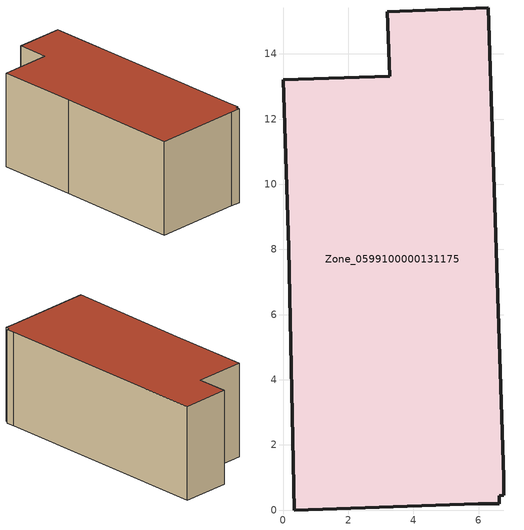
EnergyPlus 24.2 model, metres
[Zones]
Zone_0599100000131175
 floor ground (C_G): 0.35,0 0.17,8.03 0,13.2 3.27,13.31 3.2,15.3 6.29,15.41 6.77,0.99 6.78,0.45 6.63,0.45 6.63,0.2 5.99,0.19 z0
 wall outside (C_F): 0.17,8.03 0.35,0 5.99,0.19 6.63,0.2 6.63,0.45 6.78,0.45 6.77,0.99 6.29,15.41 3.2,15.3 3.27,13.31 0,13.2 0.17,8.03 z0:6.13
 roof outside (C_R): 5.99,0.19 6.63,0.2 6.63,0.45 6.78,0.45 6.77,0.99 6.29,15.41 3.2,15.3 3.27,13.31 0,13.2 0.17,8.03 0.35,0 z6.13
[BUILDING]
Pand.0599100000131175: North Axis=0; Terrain=City; Loads Convergence Tolerance Value=0.04; Temperature Convergence Tolerance Value=0.4; Solar Distribution=FullExterior; Maximum Number of Warmup Days=25; Minimum Number of Warmup Days=1
[Site:Location]
Rotterdam.The.Hague.AP_ZH_NLD Design_Conditions: Latitude=51.96; Longitude=4.45; Time Zone=1; Elevation=-4.5
[SITE:GROUNDTEMPERATURE:BUILDINGSURFACE]
18, 18, 18, 18, 18, 18, 18, 18, 18, 18, 18, 18
[MATERIAL] Thermal Absorptance=0.9; Solar Absorptance=0.7; Visible Absorptance=0.7
Name | Roughness | Thickness | Conductivity | Density | Specific Heat
G.TC.1946 | MediumSmooth | 0.15 | 1 | 540 | 1210
F.TC.1946 | Rough | 0.3 | 0.857143 | 1920 | 840
R.TC.1946 | MediumRough | 0.2 | 0.909091 | 1500 | 1000
[CONSTRUCTION]
C_G: G.TC.1946
C_F: F.TC.1946
C_R: R.TC.1946
[ZONE]
Zone_0599100000131175: Type=1; Multiplier=1; Ceiling Height=Autocalculate; Volume=Autocalculate; Floor Area=autocalculate; Part of Total Floor Area=Yes
[ZONEINFILTRATION:DESIGNFLOWRATE]
Infil_Zone_0599100000131175: Zone or ZoneList or Space or SpaceList=Zone_0599100000131175; Schedule=AlwaysOn; Design Flow Rate Calculation Method=Flow/Area; Flow Rate per Floor Area=0.003; Constant Term Coefficient=1; Temperature Term Coefficient=0; Velocity Term Coefficient=0; Velocity Squared Term Coefficient=0
[HVACTEMPLATE:ZONE:IDEALLOADSAIRSYSTEM]
Zone_0599100000131175: Maximum Heating Supply Air Temperature=50; Minimum Cooling Supply Air Temperature=13; Maximum Heating Supply Air Humidity Ratio=0.0156; Minimum Cooling Supply Air Humidity Ratio=0.0077; Heating Limit=NoLimit; Cooling Limit=NoLimit; Dehumidification Control Type=ConstantSensibleHeatRatio; Cooling Sensible Heat Ratio=0.7; Dehumidification Setpoint=60; Humidification Control Type=None; Humidification Setpoint=30; Outdoor Air Method=None; Outdoor Air Flow Rate per Person=0.00944; Outdoor Air Flow Rate per Zone Floor Area=0; Outdoor Air Flow Rate per Zone=0; Demand Controlled Ventilation Type=None; Outdoor Air Economizer Type=NoEconomizer; Heat Recovery Type=None; Sensible Heat Recovery Effectiveness=0.7; Latent Heat Recovery Effectiveness=0.65
[ZONECONTROL:THERMOSTAT]
ThermostatControl_Zone_0599100000131175: Zone or ZoneList=Zone_0599100000131175; Control Type Schedule=DualSetpointControlType; Control 1=Thermostat_Zone_0599100000131175; Temperature Difference Between Cutout And Setpoint=0
[THERMOSTATSETPOINT:DUALSETPOINT]
Thermostat_Zone_0599100000131175: Heating Setpoint Temperature Schedule=HeatingSetpoint_Zone_0599100000131175; Cooling Setpoint Temperature Schedule=CoolingSetpoint_Zone_0599100000131175
[SCHEDULE:COMPACT]
HeatingSetpoint_Zone_0599100000131175: Through: 12/31, For: AllDays, Until: 24:00, 21
CoolingSetpoint_Zone_0599100000131175: Through: 12/31, For: AllDays, Until: 24:00, 24
DualSetpointControlType: Through: 12/31, For: AllDays, Until: 24:00, 4
AlwaysOn: Through: 12/31, For: AllDays, Until: 24:00, 1
